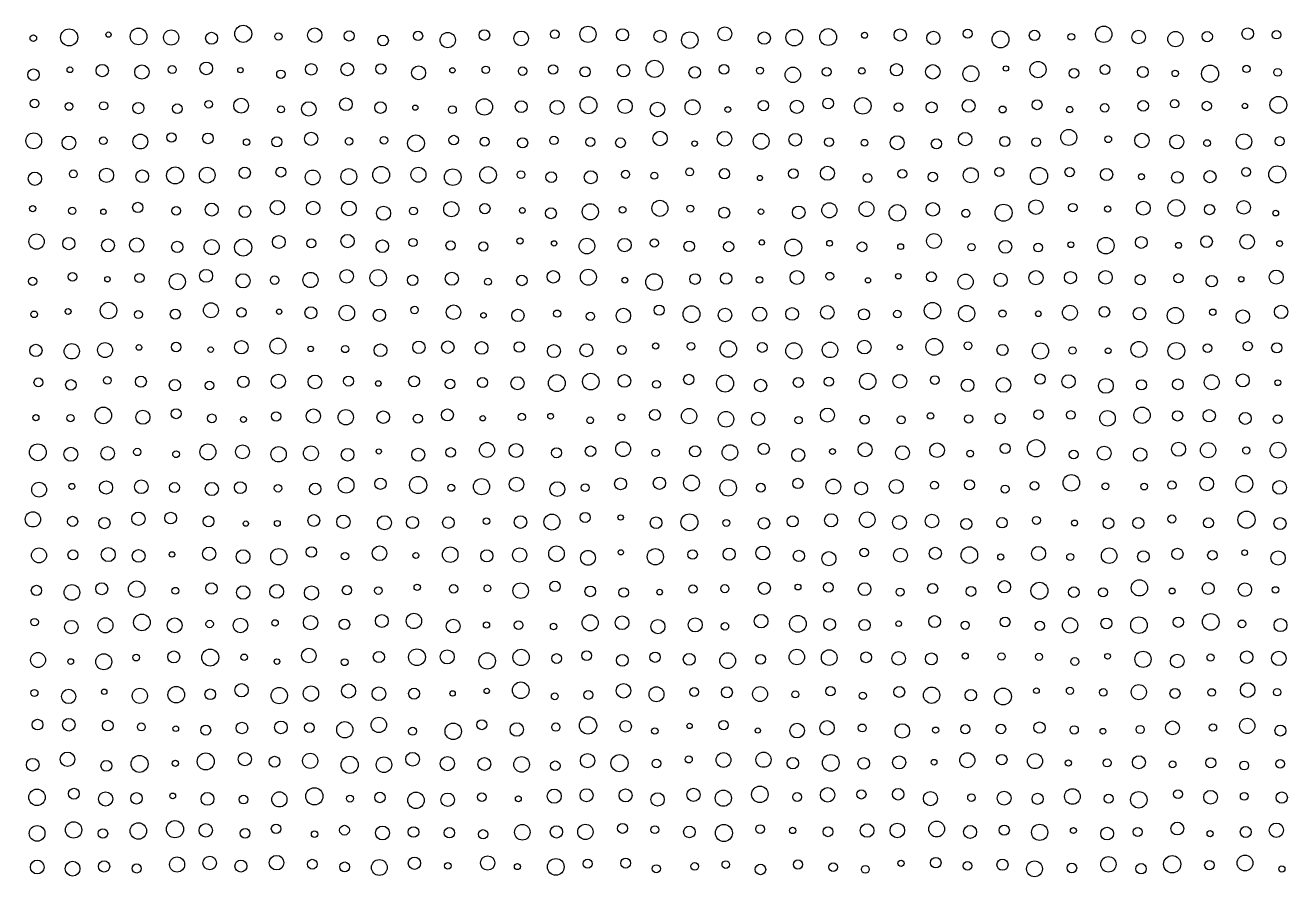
# Model space of a CAD drawing. Extents: x -295 to 305, y -195 to 205.
# Drawn here: x 81.4 to 154.5, y 155.4 to 204.7 of the extents above; entities that cross this region are included whole.
import ezdxf

# ---------------------------------------------------------------- set-up
doc = ezdxf.new("R2010")
doc.units = 0

msp = doc.modelspace()

# ---------------------------------------------------------------- linework, layer by layer
at = {"layer": 'VIA'}
for centre, radius in [((81.8427, 203.9407), 0.1895), ((83.9191, 203.9867), 0.4959), ((86.1986, 204.1486), 0.1521), ((87.9379, 204.0431), 0.4833), ((89.8276, 203.9802), 0.4393), ((92.1725, 203.936), 0.3487), ((94.0018, 204.1943), 0.4948), ((96.0393, 204.0395), 0.2099), ((98.1463, 204.1142), 0.4176), ((100.1387, 204.0689), 0.294), ((102.1006, 203.8059), 0.309), ((104.1323, 204.0738), 0.2657), ((105.8492, 203.8314), 0.4429), ((107.9729, 204.1228), 0.3101), ((110.1038, 203.9295), 0.4254), ((112.0504, 204.1694), 0.2546), ((113.9755, 204.1646), 0.4704), ((115.9756, 204.1369), 0.3482), ((118.1509, 204.0494), 0.3533), ((119.8739, 203.8296), 0.4778), ((121.904, 204.1929), 0.3998), ((124.1848, 203.9424), 0.3575), ((125.9249, 203.9742), 0.479), ((127.8924, 204.0053), 0.4869), ((129.9993, 204.1088), 0.1722), ((132.0652, 204.1262), 0.3544), ((133.985, 203.9564), 0.3839), ((135.9729, 204.1974), 0.2634), ((137.8748, 203.869), 0.4912), ((139.8435, 204.1042), 0.3023), ((141.976, 204.0189), 0.197), ((143.857, 204.1677), 0.4742), ((145.877, 204.0051), 0.3927), ((148.0118, 203.8885), 0.4432), ((149.8539, 204.0296), 0.2973), ((152.1974, 204.1985), 0.3342), ((153.8652, 204.1405), 0.2424), ((117.8333, 202.1669), 0.4959), ((81.8508, 201.8259), 0.3338), ((83.9619, 202.1151), 0.1663), ((85.8375, 202.0617), 0.3544), ((88.1325, 201.9782), 0.4138), ((89.8881, 202.121), 0.2321), ((91.8626, 202.1878), 0.3682), ((93.8418, 202.0876), 0.1549), ((96.1816, 201.8543), 0.2421), ((97.9443, 202.138), 0.3333), ((100.0337, 202.1363), 0.3707), ((101.9767, 202.1618), 0.301), ((104.164, 201.9365), 0.4053), ((106.1199, 202.0791), 0.1525), ((108.0516, 202.1119), 0.2152), ((110.189, 202.0336), 0.2458), ((111.9523, 202.131), 0.271), ((113.8076, 201.9929), 0.2983), ((116.0348, 202.0625), 0.3619), ((120.1631, 201.9617), 0.3356), ((121.8521, 202.1339), 0.2792), ((123.9416, 202.0648), 0.1983), ((125.8416, 201.8183), 0.4482), ((127.8071, 201.9915), 0.2567), ((129.8383, 202.0441), 0.1875), ((131.8516, 202.1154), 0.354), ((133.9543, 201.9936), 0.4178), ((136.1608, 201.8773), 0.4631), ((138.1863, 202.1856), 0.1564), ((140.0465, 202.1256), 0.4715), ((142.1336, 201.9109), 0.28), ((143.9315, 202.123), 0.2866), ((146.1193, 201.9809), 0.3169), ((148.0007, 201.9026), 0.1891), ((150.017, 201.8851), 0.4952), ((152.1286, 202.1613), 0.2113), ((153.9331, 201.9619), 0.2277), ((81.9152, 200.1593), 0.2548), ((93.8812, 200.036), 0.4288), ((99.9504, 200.1131), 0.3682), ((107.9756, 199.9622), 0.4733), ((114.0047, 200.0612), 0.4914), ((116.1225, 199.9963), 0.4201), ((127.8879, 200.1606), 0.3117), ((129.8946, 200.0215), 0.4778), ((153.9713, 200.0809), 0.485), ((83.9072, 199.9891), 0.2256), ((85.91, 200.024), 0.2386), ((87.9259, 199.8942), 0.3269), ((90.1856, 199.8548), 0.2781), ((92.0012, 200.1176), 0.2197), ((96.1865, 199.8152), 0.2018), ((97.8014, 199.8434), 0.4191), ((101.9559, 199.9203), 0.3361), ((103.9716, 199.9169), 0.1519), ((106.1214, 199.8051), 0.2263), ((110.1105, 199.9748), 0.3443), ((112.1884, 199.9327), 0.409), ((118.0025, 199.8151), 0.4206), ((120.0333, 199.9428), 0.4347), ((122.078, 199.8052), 0.1682), ((124.1378, 200.0354), 0.2974), ((126.0727, 199.9671), 0.3807), ((131.9672, 199.9423), 0.2467), ((133.8857, 199.9314), 0.3164), ((136.031, 200.0209), 0.37), ((137.9936, 199.8107), 0.202), ((139.9966, 200.0836), 0.2848), ((141.883, 199.8056), 0.1866), ((143.9098, 199.9044), 0.2482), ((146.1401, 200.0244), 0.3081), ((147.9575, 200.1462), 0.2422), ((149.8242, 200.014), 0.2713), ((152.0332, 200.0189), 0.1541), ((81.8658, 197.9989), 0.4578), ((83.9052, 197.8742), 0.3966), ((85.8921, 198.0029), 0.2221), ((88.0379, 197.9572), 0.4295), ((89.8487, 198.1875), 0.2657), ((91.9589, 198.1385), 0.3106), ((95.9505, 197.9349), 0.2915), ((97.9401, 198.1144), 0.3852), ((102.1518, 198.0283), 0.2186), ((104.0104, 197.8509), 0.4853), ((106.1984, 198.0398), 0.2776), ((112.0019, 198.0209), 0.2433), ((118.1541, 198.1306), 0.4176), ((121.8868, 198.1182), 0.4257), ((124.0093, 197.9721), 0.4579), ((125.983, 198.0583), 0.3663), ((131.8883, 197.8895), 0.4061), ((135.8287, 198.0969), 0.3904), ((138.1213, 197.9541), 0.2947), ((141.8298, 198.1962), 0.4636), ((144.1122, 198.09), 0.1991), ((146.0682, 198.0194), 0.4183), ((148.088, 197.9348), 0.4082), ((151.98, 197.9501), 0.4505), ((154.0497, 197.9725), 0.267), ((94.1979, 197.9226), 0.1878), ((100.1374, 197.9677), 0.2179), ((107.9857, 197.9402), 0.261), ((110.1885, 197.8828), 0.2938), ((114.1095, 197.9257), 0.262), ((115.8591, 197.8826), 0.282), ((120.1508, 197.8385), 0.1607), ((127.9435, 197.9211), 0.2579), ((129.9932, 197.8887), 0.1949), ((134.1602, 197.821), 0.2954), ((139.9458, 197.9259), 0.2533), ((149.8425, 197.8653), 0.1974), ((81.934, 195.803), 0.3861), ((84.1585, 196.0821), 0.2274), ((86.081, 195.9996), 0.4104), ((88.1498, 195.9452), 0.3679), ((90.0569, 195.9947), 0.4916), ((91.9174, 196.0121), 0.4569), ((94.0881, 196.1428), 0.3263), ((96.1839, 196.1872), 0.2855), ((98.024, 195.8779), 0.4294), ((100.1183, 195.9245), 0.4608), ((101.9965, 196.0281), 0.4894), ((104.1535, 196.0373), 0.4337), ((106.1406, 195.8936), 0.4813), ((108.1881, 196.0226), 0.4823), ((110.0911, 196.0366), 0.2248), ((111.8472, 195.8936), 0.3128), ((114.1352, 195.8851), 0.3782), ((116.1552, 196.0568), 0.2329), ((117.8167, 195.9765), 0.2042), ((119.8663, 196.1961), 0.2286), ((121.881, 196.0918), 0.3001), ((125.8762, 196.0985), 0.2773), ((127.8446, 196.1167), 0.4065), ((130.171, 195.8417), 0.2584), ((132.1857, 196.0851), 0.2562), ((133.9528, 195.9055), 0.2752), ((136.1547, 196.005), 0.434), ((137.8002, 196.1967), 0.2617), ((140.1006, 195.9601), 0.4978), ((141.8817, 196.1891), 0.2712), ((144.0214, 196.0497), 0.3539), ((146.0418, 195.9183), 0.1736), ((148.1259, 195.8781), 0.3388), ((150.0102, 195.9196), 0.3513), ((152.1005, 196.1902), 0.2543), ((153.9095, 196.0532), 0.494), ((123.9371, 195.8471), 0.1504), ((139.9288, 194.1598), 0.4201), ((148.0541, 194.1135), 0.4811), ((81.8038, 194.0739), 0.1825), ((84.099, 193.944), 0.2104), ((85.9038, 193.8863), 0.1566), ((87.8907, 194.1402), 0.2971), ((90.1189, 193.9458), 0.2506), ((92.1777, 194.0143), 0.3762), ((94.0975, 193.8983), 0.3389), ((95.9841, 194.1329), 0.4148), ((98.0529, 194.1109), 0.3904), ((100.129, 194.0858), 0.4242), ((102.1339, 193.8022), 0.4081), ((103.862, 193.9337), 0.2298), ((106.0576, 194.0394), 0.4391), ((108.0055, 194.0702), 0.2966), ((110.1721, 193.9666), 0.1657), ((111.8279, 193.8051), 0.3184), ((114.1073, 193.8901), 0.4683), ((115.978, 194), 0.1961), ((118.1401, 194.0885), 0.4638), ((119.9053, 194.0734), 0.1987), ((121.8671, 193.8334), 0.3182), ((123.9952, 193.893), 0.1601), ((126.1848, 193.8494), 0.3688), ((127.9588, 193.9728), 0.437), ((130.112, 194.0484), 0.4326), ((131.8973, 193.8258), 0.4791), ((133.9518, 194.032), 0.3921), ((135.8713, 193.8009), 0.2332), ((138.0516, 193.8348), 0.495), ((142.0644, 194.1303), 0.243), ((144.0855, 194.0483), 0.1852), ((146.1475, 194.0965), 0.4036), ((149.9854, 194.0185), 0.3007), ((151.9626, 194.1449), 0.3955), ((153.8214, 193.8106), 0.1633), ((82.0271, 192.1629), 0.4449), ((83.8993, 192.0444), 0.3557), ((87.8291, 191.9594), 0.4174), ((96.0643, 192.139), 0.3733), ((100.0448, 192.1927), 0.3863), ((110.0423, 192.1917), 0.1799), ((134.0217, 192.1958), 0.4312), ((143.9767, 191.9267), 0.4793), ((146.033, 192.1121), 0.3417), ((149.8105, 192.161), 0.339), ((152.1645, 192.1541), 0.426), ((86.1705, 191.9405), 0.3732), ((90.1804, 191.8539), 0.329), ((92.1725, 191.8449), 0.4365), ((93.9964, 191.8175), 0.4958), ((97.9483, 192.0596), 0.2601), ((102.0624, 191.8961), 0.3655), ((103.8355, 192.1103), 0.2388), ((106.0176, 191.9425), 0.2694), ((107.915, 191.8773), 0.2671), ((112.0123, 192.0579), 0.157), ((113.9128, 191.9006), 0.4511), ((116.0934, 191.9642), 0.3853), ((117.8205, 192.0764), 0.2382), ((119.8397, 191.8873), 0.3052), ((122.1261, 191.8676), 0.2947), ((124.0476, 192.1128), 0.1564), ((125.8695, 191.8219), 0.4879), ((127.9726, 192.0631), 0.1661), ((129.8583, 191.86), 0.2814), ((132.0914, 191.8715), 0.17), ((136.1949, 191.8411), 0.2071), ((138.1523, 191.8603), 0.3731), ((140.0546, 191.8138), 0.2508), ((141.9521, 191.9834), 0.1682), ((148.1911, 191.9444), 0.1709), ((154.0429, 192.0482), 0.165), ((84.1123, 190.1228), 0.2544), ((87.9903, 190.0566), 0.2649), ((90.1804, 189.8405), 0.4681), ((91.853, 190.1797), 0.3751), ((93.9943, 189.892), 0.4108), ((95.8233, 189.9343), 0.2484), ((97.8983, 189.9377), 0.4413), ((99.9978, 190.1532), 0.3905), ((101.8198, 190.0672), 0.4774), ((103.8191, 189.9234), 0.3053), ((106.088, 190.0149), 0.377), ((110.1441, 189.9138), 0.3037), ((111.9669, 190.1206), 0.3625), ((113.9971, 190.1015), 0.4629), ((117.8059, 189.8153), 0.4841), ((120.1804, 189.9947), 0.3086), ((121.9837, 190.029), 0.3336), ((126.0845, 190.0814), 0.4013), ((127.985, 190.1571), 0.2249), ((131.9515, 190.1579), 0.1596), ((133.8693, 190.1178), 0.2903), ((135.8507, 189.8358), 0.4436), ((137.8839, 189.9408), 0.3847), ((139.9286, 190.0719), 0.4098), ((141.9273, 190.0751), 0.3532), ((143.9603, 190.0919), 0.3929), ((145.9651, 189.9553), 0.292), ((148.1792, 190.0357), 0.2708), ((150.1154, 189.8693), 0.3271), ((153.8494, 190.1052), 0.4082), ((81.8041, 189.8611), 0.2342), ((86.1347, 189.9819), 0.1593), ((108.1857, 189.8394), 0.2006), ((116.1093, 189.9299), 0.1693), ((123.9142, 189.9428), 0.188), ((130.1975, 189.9181), 0.1532), ((151.8237, 189.984), 0.1563), ((81.891, 187.9512), 0.1911), ((83.8576, 188.1157), 0.1675), ((86.1984, 188.171), 0.4778), ((87.9284, 187.9372), 0.2324), ((90.0686, 187.9588), 0.2906), ((92.1331, 188.1859), 0.433), ((93.8996, 188.0653), 0.2731), ((96.0832, 188.1018), 0.1545), ((97.923, 188.0395), 0.3449), ((100.0076, 188.026), 0.4496), ((101.8922, 187.9001), 0.356), ((103.9274, 188.1983), 0.2168), ((106.1867, 188.0727), 0.4255), ((107.9216, 187.8939), 0.161), ((109.9189, 187.8848), 0.3581), ((112.1914, 187.9905), 0.2078), ((114.1196, 187.8366), 0.2416), ((116.0262, 187.8804), 0.4198), ((118.0983, 188.1915), 0.2954), ((119.9704, 187.9626), 0.4881), ((121.9145, 187.9117), 0.3881), ((123.9231, 187.9586), 0.4123), ((125.8037, 187.9729), 0.369), ((127.8472, 188.0599), 0.3923), ((129.9609, 187.9433), 0.3204), ((131.8997, 187.9664), 0.2203), ((133.9387, 188.1662), 0.4776), ((135.912, 187.9928), 0.4692), ((137.9904, 187.9931), 0.208), ((140.0667, 187.9817), 0.1622), ((141.8948, 188.0448), 0.4331), ((143.8916, 188.0971), 0.3083), ((145.9236, 187.9927), 0.3627), ((148.0049, 187.8807), 0.4709), ((150.1724, 188.0718), 0.1859), ((151.914, 187.8205), 0.3919), ((154.1288, 188.0915), 0.3872), ((96.0137, 186.109), 0.4631), ((134.0388, 186.0707), 0.4871), ((81.9894, 185.8596), 0.3578), ((84.067, 185.8085), 0.4435), ((85.9989, 185.8819), 0.4334), ((87.9607, 186.0346), 0.1627), ((90.1137, 186.0576), 0.2758), ((92.1176, 185.9035), 0.1608), ((93.8939, 186.0448), 0.3882), ((97.9122, 185.9479), 0.159), ((99.9079, 185.936), 0.2052), ((101.9537, 185.8703), 0.3694), ((104.1778, 186.0385), 0.3588), ((105.8579, 186.0491), 0.3602), ((107.8116, 186.0056), 0.3697), ((109.9947, 186.0572), 0.3035), ((112.0028, 185.8225), 0.3802), ((113.8864, 185.8712), 0.3759), ((115.9384, 185.8911), 0.2583), ((117.9005, 186.1188), 0.1844), ((119.9456, 186.099), 0.2205), ((122.1063, 185.9418), 0.4814), ((124.0702, 186.0309), 0.2823), ((125.901, 185.8338), 0.4704), ((127.9979, 185.8923), 0.4511), ((129.9873, 186.0537), 0.3957), ((132.0471, 186.0462), 0.1509), ((135.9942, 186.1302), 0.2272), ((137.9922, 185.8891), 0.3218), ((140.1912, 185.8278), 0.4673), ((142.0469, 185.8547), 0.2131), ((144.1114, 185.8422), 0.1662), ((145.8947, 185.9208), 0.461), ((148.0612, 185.8294), 0.4882), ((149.8632, 185.9885), 0.2488), ((152.1991, 186.1023), 0.2662), ((153.8786, 186.0099), 0.2984), ((86.1369, 184.1211), 0.2206), ((88.073, 184.052), 0.3207), ((94.0101, 184.041), 0.3314), ((96.0394, 184.0739), 0.4126), ((98.16, 184.0377), 0.3985), ((100.1072, 184.0851), 0.2925), ((103.8979, 184.0675), 0.3123), ((109.8904, 183.958), 0.3802), ((112.17, 183.9667), 0.4908), ((114.1369, 184.0562), 0.4788), ((116.0839, 184.0938), 0.3689), ((119.8157, 184.1783), 0.3008), ((121.9178, 183.9452), 0.4951), ((130.1816, 184.0685), 0.4746), ((132.0439, 184.0733), 0.3997), ((134.0678, 184.1432), 0.2546), ((140.1699, 184.1976), 0.3005), ((141.8178, 184.0655), 0.3899), ((150.1133, 184.0183), 0.4317), ((151.9103, 184.1268), 0.3754), ((82.139, 184.0058), 0.2591), ((84.0189, 183.8635), 0.3068), ((90.0434, 183.8505), 0.3272), ((92.0524, 183.8228), 0.2496), ((101.8249, 183.9476), 0.1616), ((105.9876, 183.9159), 0.2808), ((107.8646, 183.9996), 0.2895), ((117.9459, 183.8941), 0.2243), ((123.9754, 183.829), 0.3591), ((126.1631, 184.0101), 0.2909), ((127.933, 184.049), 0.267), ((135.9676, 183.8394), 0.3663), ((138.0474, 183.8594), 0.4243), ((143.9787, 183.8079), 0.4276), ((146.0433, 183.8712), 0.2934), ((148.1519, 183.8966), 0.3095), ((153.9384, 183.9904), 0.1699), ((81.9887, 181.9672), 0.1779), ((83.995, 181.9414), 0.2064), ((85.8975, 182.0986), 0.4794), ((88.1901, 181.9886), 0.4078), ((90.1145, 182.1977), 0.2892), ((92.1871, 181.9234), 0.2564), ((95.9039, 182.0393), 0.2703), ((98.0644, 182.0625), 0.4088), ((99.9448, 181.9895), 0.4418), ((102.1157, 181.9957), 0.3651), ((104.121, 181.9082), 0.2648), ((105.8333, 182.1267), 0.3451), ((110.1452, 182.0088), 0.2093), ((111.8111, 182.0467), 0.1657), ((115.9154, 181.9889), 0.2006), ((117.8536, 182.1263), 0.3182), ((119.8355, 182.0549), 0.4435), ((121.972, 181.876), 0.4515), ((123.8317, 181.8985), 0.3833), ((127.8476, 182.1168), 0.4066), ((133.8142, 182.065), 0.1892), ((136.0305, 181.8936), 0.2452), ((137.8566, 181.9101), 0.2948), ((140.0786, 182.1453), 0.276), ((141.9546, 182.1227), 0.2494), ((144.0753, 181.9284), 0.451), ((146.0753, 182.1083), 0.4699), ((148.131, 182.0712), 0.299), ((149.9659, 182.081), 0.3566), ((152.0576, 181.9259), 0.3468), ((153.9363, 181.8795), 0.2558), ((94.0135, 181.862), 0.1718), ((107.878, 181.9329), 0.154), ((114.0959, 181.814), 0.1919), ((126.1779, 181.8173), 0.2137), ((129.9986, 181.8536), 0.2641), ((132.1218, 181.8372), 0.2338), ((139.9359, 180.1931), 0.5), ((82.1054, 179.9616), 0.4889), ((84.0142, 179.847), 0.402), ((86.1477, 179.8955), 0.3937), ((87.8632, 179.9806), 0.212), ((90.1092, 179.8461), 0.1934), ((91.9577, 179.9811), 0.4646), ((93.9592, 179.986), 0.4043), ((96.0535, 179.8476), 0.4446), ((97.9253, 179.9014), 0.433), ((100.0453, 179.8178), 0.3671), ((101.8565, 180.0098), 0.1517), ((104.1402, 179.8206), 0.3742), ((106.0226, 179.9525), 0.2797), ((108.1244, 180.098), 0.4354), ((109.8054, 180.0673), 0.3995), ((112.1545, 179.933), 0.2892), ((114.1246, 180.0239), 0.3031), ((116.0124, 180.1465), 0.4291), ((117.8962, 179.9309), 0.2183), ((120.1837, 180.0157), 0.3247), ((122.1985, 179.9505), 0.4506), ((124.1588, 180.1585), 0.3283), ((126.154, 179.8036), 0.3773), ((128.14, 180.0048), 0.1696), ((130.0276, 180.1139), 0.4074), ((132.195, 179.9344), 0.4065), ((134.1963, 180.0836), 0.4243), ((136.116, 179.8844), 0.1934), ((138.1491, 180.1821), 0.2898), ((142.1126, 179.8317), 0.2548), ((143.8767, 179.9126), 0.4027), ((145.9655, 179.832), 0.3882), ((148.1885, 180.141), 0.4102), ((149.9017, 180.0858), 0.4401), ((152.1159, 180.0715), 0.2102), ((153.9519, 180.0841), 0.4554), ((99.9631, 178.0522), 0.4562), ((101.9518, 178.1436), 0.3293), ((104.1333, 178.0638), 0.4977), ((109.8338, 178.1049), 0.4171), ((115.8637, 178.136), 0.3437), ((118.1128, 178.168), 0.3535), ((119.9724, 178.1833), 0.4562), ((141.9768, 178.1943), 0.4807), ((149.8255, 178.1289), 0.3962), ((151.9989, 178.1307), 0.4885), ((82.177, 177.8005), 0.4294), ((84.0755, 177.9868), 0.1744), ((86.0551, 177.9268), 0.383), ((88.0983, 177.9652), 0.3965), ((90.014, 177.9191), 0.2906), ((92.1845, 177.8363), 0.3779), ((93.8295, 177.9172), 0.342), ((96.0173, 177.8785), 0.2161), ((98.1689, 177.8411), 0.3332), ((106.0544, 177.9043), 0.2026), ((107.8077, 177.9713), 0.4668), ((112.1967, 177.8285), 0.4288), ((113.8142, 177.9105), 0.2258), ((122.0985, 177.9055), 0.4795), ((123.9884, 177.9092), 0.2573), ((126.1351, 178.1558), 0.3), ((128.1912, 177.9798), 0.4303), ((129.8001, 177.8741), 0.3745), ((131.8339, 177.9768), 0.4096), ((134.0454, 178.0515), 0.2289), ((136.0731, 178.0754), 0.2899), ((138.1384, 177.83), 0.2332), ((139.8485, 178.0173), 0.2493), ((143.956, 177.9921), 0.1978), ((146.1952, 177.9768), 0.1951), ((147.8047, 178.0602), 0.2396), ((154.0449, 177.9291), 0.3952), ((81.8157, 176.0777), 0.4419), ((87.9294, 176.1125), 0.3853), ((89.8007, 176.1508), 0.3401), ((91.9936, 175.9609), 0.3145), ((98.0894, 176.0095), 0.3421), ((99.8034, 175.9384), 0.3865), ((102.1811, 175.8809), 0.4071), ((110.0642, 175.9217), 0.3645), ((111.8861, 175.9218), 0.4599), ((113.8138, 176.1909), 0.2907), ((115.8684, 176.1872), 0.1555), ((119.8521, 175.908), 0.4888), ((125.8332, 175.9597), 0.3237), ((128.0596, 176.0241), 0.38), ((130.1541, 176.0564), 0.4535), ((132.0173, 175.8954), 0.4024), ((133.9057, 175.9804), 0.393), ((147.8074, 176.0974), 0.2333), ((152.1264, 176.0583), 0.4976), ((84.1199, 175.9606), 0.294), ((85.9591, 175.8629), 0.3279), ((94.1562, 175.8341), 0.1532), ((95.9754, 175.8435), 0.1707), ((103.8092, 175.8907), 0.3495), ((105.8866, 175.8903), 0.3343), ((108.0939, 175.9715), 0.1888), ((117.9196, 175.8813), 0.3382), ((121.9926, 175.8702), 0.2051), ((124.1707, 175.846), 0.3306), ((135.8954, 175.8115), 0.3216), ((137.9618, 175.8859), 0.2997), ((139.953, 176.0159), 0.2302), ((142.1671, 175.8664), 0.1706), ((144.1284, 175.8526), 0.3155), ((145.8595, 175.8643), 0.3188), ((149.9196, 175.8695), 0.2914), ((154.0688, 175.8327), 0.3505), ((82.1704, 173.9942), 0.4339), ((84.1373, 174.0209), 0.2889), ((86.1856, 174.0411), 0.4061), ((87.9443, 173.9616), 0.3711), ((89.8761, 174.044), 0.1575), ((92.0299, 174.0857), 0.3839), ((93.9931, 173.9179), 0.401), ((96.064, 173.914), 0.4706), ((97.9523, 174.1888), 0.3026), ((99.8986, 173.9487), 0.2131), ((101.8988, 174.114), 0.424), ((104.0033, 173.9865), 0.1735), ((105.9957, 174.033), 0.4489), ((108.115, 173.967), 0.3483), ((110.0167, 174.0157), 0.4155), ((112.1506, 174.0872), 0.4526), ((113.9772, 173.8502), 0.4297), ((115.877, 174.17), 0.1519), ((117.8769, 173.9131), 0.471), ((120.0355, 174.0441), 0.2755), ((122.1542, 174.0595), 0.3533), ((124.1043, 174.1295), 0.4032), ((126.1924, 173.9638), 0.3233), ((127.9299, 173.8019), 0.4093), ((129.9756, 174.1627), 0.248), ((132.0817, 174.0053), 0.4051), ((134.0957, 174.1107), 0.3519), ((136.07, 174.0079), 0.481), ((140.0795, 174.1053), 0.4078), ((141.9131, 173.9021), 0.2031), ((144.1694, 173.9738), 0.4503), ((146.15, 173.9265), 0.3347), ((148.1239, 174.0771), 0.3241), ((150.1495, 173.9989), 0.2745), ((152.0196, 174.1494), 0.1671), ((153.9596, 173.8427), 0.4146), ((137.8901, 173.8976), 0.1748), ((82.0193, 171.9615), 0.2969), ((84.078, 171.845), 0.4555), ((85.8056, 172.0568), 0.3449), ((87.8266, 172.0345), 0.4765), ((90.0702, 171.942), 0.1999), ((92.1614, 172.0768), 0.3279), ((94.002, 171.8438), 0.3911), ((95.9422, 171.9083), 0.402), ((97.9587, 171.818), 0.4118), ((100.0118, 171.9755), 0.2681), ((101.8296, 171.9503), 0.2169), ((104.0835, 172.1385), 0.1842), ((106.1904, 172.0549), 0.2448), ((108.1455, 172.0844), 0.1935), ((110.0757, 171.9479), 0.4501), ((112.064, 172.193), 0.3018), ((114.1082, 171.9082), 0.3101), ((116.0415, 171.8429), 0.2783), ((118.1274, 171.8656), 0.1618), ((120.051, 172.0447), 0.2412), ((121.9081, 172.0688), 0.2357), ((124.1915, 172.0875), 0.3519), ((126.1425, 172.1588), 0.1679), ((127.907, 172.1472), 0.2808), ((130.0001, 172.0364), 0.3699), ((132.0565, 171.8677), 0.2315), ((133.9442, 172.0768), 0.2912), ((136.1625, 171.9035), 0.2851), ((138.0996, 172.1722), 0.3579), ((140.13, 171.9422), 0.4913), ((142.1245, 171.8632), 0.3089), ((143.8138, 171.8538), 0.2547), ((145.9245, 172.1123), 0.4716), ((147.8173, 171.9309), 0.1702), ((149.9096, 172.0791), 0.3501), ((152.0341, 172.0088), 0.3901), ((153.8041, 171.9913), 0.1891), ((88.1327, 170.1137), 0.4812), ((97.9036, 170.0979), 0.4161), ((102.032, 170.1933), 0.3735), ((103.8939, 170.1945), 0.4441), ((114.1018, 170.0861), 0.4641), ((115.9466, 170.0954), 0.3985), ((124.0051, 170.1848), 0.3928), ((126.1388, 170.0307), 0.485), ((134.0592, 170.1598), 0.3457), ((138.1399, 170.1358), 0.2878), ((145.8968, 169.9515), 0.4813), ((148.177, 170.1234), 0.2992), ((150.0518, 170.1425), 0.4828), ((81.9171, 170.1279), 0.2166), ((84.0431, 169.842), 0.388), ((86.0206, 169.9407), 0.4352), ((90.0305, 169.941), 0.4269), ((92.0581, 170.0182), 0.2158), ((93.8412, 169.9338), 0.423), ((95.8446, 170.08), 0.1873), ((99.8667, 169.9992), 0.3027), ((106.1664, 169.8985), 0.3977), ((108.0957, 169.9625), 0.1805), ((109.9555, 169.9493), 0.2532), ((111.9858, 169.868), 0.1896), ((118.0295, 169.8663), 0.4073), ((120.1886, 169.9698), 0.4093), ((121.9087, 169.8825), 0.2165), ((127.9763, 169.9924), 0.3416), ((129.9977, 169.9591), 0.3253), ((131.9753, 170.0357), 0.1632), ((135.8255, 169.9467), 0.2373), ((140.1549, 169.912), 0.2643), ((141.9055, 169.937), 0.4404), ((144.0102, 170.0513), 0.3146), ((151.8625, 170.0276), 0.2213), ((154.0957, 169.9524), 0.3762), ((82.1134, 167.9347), 0.4346), ((85.9236, 167.8328), 0.4615), ((87.801, 168.0745), 0.1976), ((89.9783, 168.1126), 0.3465), ((92.0913, 168.0748), 0.4917), ((94.0615, 168.0912), 0.1892), ((97.804, 168.1923), 0.4234), ((101.8629, 168.1087), 0.3249), ((104.0676, 168.0935), 0.4869), ((105.8205, 168.1144), 0.4069), ((108.1373, 167.8814), 0.4762), ((110.1011, 168.0822), 0.4728), ((112.1598, 168.0196), 0.2816), ((113.8976, 168.1874), 0.2782), ((115.9638, 167.9153), 0.3394), ((117.8603, 168.0961), 0.2988), ((119.8422, 167.9737), 0.3448), ((122.0686, 167.8987), 0.4586), ((123.9812, 167.9752), 0.2823), ((126.0744, 168.1041), 0.4489), ((127.9511, 168.0724), 0.4559), ((130.085, 168.0893), 0.3116), ((131.972, 168.0286), 0.3921), ((133.8679, 167.9995), 0.3457), ((135.8312, 168.167), 0.177), ((137.9357, 168.1388), 0.2158), ((140.1045, 168.1135), 0.208), ((144.0772, 168.1489), 0.1647), ((146.1313, 167.9736), 0.4692), ((148.1153, 167.8751), 0.3963), ((150.0461, 168.0761), 0.2067), ((152.14, 168.0963), 0.3616), ((154.0017, 168.028), 0.4175), ((84.009, 167.8434), 0.1646), ((95.9553, 167.8431), 0.1618), ((99.8778, 167.8053), 0.1989), ((142.1796, 167.8451), 0.2286), ((81.9064, 166.0258), 0.2028), ((83.891, 165.8219), 0.414), ((85.9479, 166.0938), 0.158), ((88.0126, 165.8592), 0.4416), ((90.1204, 165.9262), 0.481), ((92.0934, 165.9491), 0.3095), ((93.9048, 166.183), 0.3855), ((96.087, 165.8701), 0.4737), ((97.9272, 165.9916), 0.443), ((100.1089, 166.1407), 0.4072), ((101.8644, 165.981), 0.4002), ((103.9028, 165.9866), 0.317), ((106.1325, 165.9976), 0.1577), ((108.1089, 166.1422), 0.1538), ((110.0801, 166.1796), 0.4836), ((113.994, 165.9136), 0.2576), ((116.0339, 166.1552), 0.4221), ((117.9444, 165.9519), 0.4314), ((120.1263, 166.0835), 0.2571), ((122.0218, 166.0649), 0.3199), ((123.9428, 165.9637), 0.434), ((125.9853, 165.9439), 0.1987), ((128.0246, 166.1232), 0.272), ((129.8966, 165.8652), 0.2073), ((132.0077, 166.0864), 0.3146), ((133.8812, 165.8961), 0.4736), ((136.1567, 165.897), 0.3286), ((138.0212, 165.8199), 0.4849), ((139.9592, 166.1576), 0.1637), ((141.8979, 166.1509), 0.2074), ((143.8259, 166.0599), 0.2178), ((145.8857, 166.0705), 0.4376), ((147.9846, 165.9981), 0.2914), ((150.1113, 166.0554), 0.2185), ((152.194, 166.1956), 0.4243), ((153.9027, 166.0677), 0.2132), ((112.0513, 165.8312), 0.1954), ((101.8593, 164.1761), 0.4451), ((113.9793, 164.1456), 0.4998), ((82.0873, 164.1928), 0.3108), ((83.901, 164.1844), 0.3639), ((86.1522, 164.1343), 0.3111), ((88.0989, 164.061), 0.23), ((90.0962, 163.9561), 0.1639), ((91.8313, 163.8737), 0.2857), ((93.9281, 163.9949), 0.3324), ((96.1843, 164.0297), 0.3702), ((97.8397, 164.0195), 0.2813), ((99.8868, 163.894), 0.4708), ((103.8131, 163.8112), 0.2305), ((106.1695, 163.8024), 0.4777), ((107.8231, 164.1862), 0.2861), ((109.8475, 163.9083), 0.3898), ((112.1149, 164.0477), 0.2387), ((116.1568, 164.0956), 0.3319), ((117.8488, 163.8244), 0.1858), ((119.8634, 164.1175), 0.1535), ((121.8289, 164.164), 0.2689), ((123.8161, 163.8489), 0.1514), ((126.0909, 163.8478), 0.4259), ((127.8262, 164.0053), 0.4211), ((129.8674, 163.9975), 0.2296), ((132.187, 163.8265), 0.4207), ((134.1124, 163.8733), 0.1797), ((135.8385, 163.9239), 0.2687), ((137.8992, 163.9416), 0.2766), ((140.1364, 164.0167), 0.3284), ((142.1435, 163.8883), 0.2398), ((143.8079, 163.8086), 0.1627), ((145.9642, 163.9075), 0.2371), ((147.843, 164.0019), 0.4007), ((150.1831, 164.0251), 0.2122), ((152.1699, 164.1189), 0.4427), ((154.0928, 163.8493), 0.3184), ((83.8191, 162.1844), 0.4189), ((87.9967, 161.9195), 0.4912), ((91.8277, 162.063), 0.4929), ((94.0919, 162.1922), 0.3832), ((97.8791, 162.0958), 0.4371), ((103.8119, 162.1838), 0.3971), ((113.9483, 162.1081), 0.4155), ((115.8023, 161.96), 0.4946), ((119.8131, 162.1752), 0.2046), ((121.8263, 162.1401), 0.4291), ((124.1461, 162.1595), 0.4383), ((128.0417, 161.9762), 0.4848), ((132.0051, 162.004), 0.3789), ((135.9504, 162.1289), 0.4367), ((137.9492, 162.1656), 0.3023), ((139.8751, 162.0812), 0.4374), ((145.8931, 162.0112), 0.3778), ((81.8066, 161.8721), 0.3666), ((86.073, 161.8051), 0.3162), ((90.0718, 161.9482), 0.1785), ((95.815, 162.0444), 0.3152), ((100.1714, 161.8648), 0.4975), ((102.156, 161.8684), 0.4491), ((105.8288, 161.9351), 0.4116), ((107.9734, 161.9109), 0.3708), ((110.1307, 161.8874), 0.4532), ((112.0826, 161.8124), 0.2745), ((117.9382, 161.9397), 0.251), ((125.8439, 161.9617), 0.3301), ((129.9508, 161.9487), 0.3355), ((134.0271, 162.0142), 0.165), ((141.8061, 161.9728), 0.179), ((144.0519, 161.9776), 0.2348), ((147.8446, 161.8917), 0.1966), ((150.0602, 161.983), 0.2905), ((151.9911, 161.8252), 0.2595), ((154.077, 161.9191), 0.2512), ((82.0517, 159.9846), 0.4777), ((84.1932, 160.1896), 0.3136), ((86.0313, 159.8877), 0.4094), ((87.8219, 159.9252), 0.3321), ((89.916, 160.064), 0.1687), ((91.9315, 159.8926), 0.3703), ((96.097, 159.862), 0.4395), ((98.1251, 160.0435), 0.4972), ((101.9213, 159.9748), 0.3022), ((104.0103, 159.8107), 0.4775), ((105.8496, 159.8415), 0.3911), ((107.819, 159.9976), 0.2491), ((112.019, 160.0485), 0.4104), ((113.894, 160.104), 0.3775), ((116.1529, 160.0974), 0.3772), ((118.0106, 159.86), 0.3853), ((120.0886, 160.1242), 0.3821), ((121.8171, 159.9314), 0.4706), ((123.9341, 160.1535), 0.478), ((126.0917, 160.0002), 0.2562), ((127.8607, 160.1261), 0.4189), ((129.8126, 160.1546), 0.2703), ((131.9451, 160.1607), 0.3339), ((133.8137, 159.9067), 0.4081), ((136.1897, 159.9675), 0.2175), ((138.0831, 159.9326), 0.4001), ((140.0219, 159.8928), 0.3217), ((142.0428, 160.0297), 0.4522), ((145.8851, 159.8407), 0.4777), ((148.1582, 160.1675), 0.256), ((150.0464, 159.9908), 0.3962), ((151.9942, 160.0432), 0.2241), ((154.1699, 159.9677), 0.3231), ((94.0209, 159.8484), 0.2508), ((100.1869, 159.9078), 0.2045), ((109.942, 159.8986), 0.1703), ((144.1426, 159.903), 0.2562), ((82.0636, 157.8947), 0.4536), ((84.1735, 158.0966), 0.4731), ((85.8714, 157.8881), 0.2785), ((87.927, 158.0338), 0.4793), ((90.046, 158.1349), 0.4968), ((91.832, 158.0704), 0.3875), ((94.1119, 157.8982), 0.2825), ((95.9016, 158.1591), 0.273), ((98.1354, 157.8495), 0.1859), ((99.8697, 158.0788), 0.2836), ((102.0718, 157.9173), 0.4033), ((103.8679, 157.9735), 0.3068), ((105.9469, 157.9331), 0.301), ((107.9012, 157.84), 0.27), ((110.1719, 157.9605), 0.4525), ((112.1465, 157.9806), 0.3571), ((113.8263, 157.9808), 0.445), ((115.9794, 158.1856), 0.2885), ((117.8517, 158.1089), 0.227), ((119.8494, 157.9776), 0.3344), ((121.8477, 157.9165), 0.4937), ((123.9432, 158.1437), 0.2531), ((125.8298, 158.0641), 0.1841), ((127.8817, 157.9861), 0.2844), ((130.1471, 158.0603), 0.3936), ((131.897, 158.0643), 0.423), ((134.1779, 158.1451), 0.4588), ((136.1141, 157.9792), 0.3751), ((138.0944, 158.0779), 0.2925), ((140.1448, 157.9568), 0.4704), ((142.0955, 158.0605), 0.1736), ((144.053, 157.8845), 0.3695), ((145.8294, 157.9758), 0.2607), ((148.1171, 158.1754), 0.3697), ((150.0182, 157.8756), 0.1798), ((152.0833, 157.9757), 0.3175), ((153.8536, 158.0784), 0.4127), ((90.17, 156.0926), 0.4356), ((92.0614, 156.1789), 0.3907), ((95.935, 156.1972), 0.4224), ((108.1628, 156.1808), 0.4161), ((144.127, 156.103), 0.4455), ((147.8208, 156.1081), 0.4998), ((152.0399, 156.1823), 0.4562), ((82.0699, 155.946), 0.4001), ((84.1156, 155.8504), 0.4271), ((85.9392, 155.986), 0.3281), ((87.8287, 155.8634), 0.2635), ((93.8655, 155.9991), 0.3447), ((98.0048, 156.1095), 0.2824), ((99.882, 155.953), 0.2852), ((101.8897, 155.9202), 0.4561), ((103.921, 156.1645), 0.3541), ((105.8578, 156.014), 0.1902), ((109.8876, 155.9731), 0.1774), ((112.1084, 155.9554), 0.4843), ((113.9546, 156.1403), 0.2628), ((116.1559, 156.1707), 0.2869), ((117.9345, 155.8478), 0.2325), ((120.1593, 155.9797), 0.22), ((121.9611, 156.0894), 0.2199), ((123.9664, 155.8067), 0.3046), ((126.142, 156.0922), 0.2633), ((128.1804, 155.9322), 0.2501), ((130.0436, 155.8114), 0.2246), ((132.1113, 156.1598), 0.1768), ((134.1256, 156.1969), 0.305), ((135.9584, 156.0132), 0.2463), ((137.989, 156.0775), 0.3203), ((139.8416, 155.8425), 0.4585), ((142.0086, 155.8907), 0.2803), ((146.0161, 155.8487), 0.2992), ((149.9749, 156.0552), 0.2725), ((154.1749, 155.8301), 0.1794)]:
    msp.add_circle(centre, radius, dxfattribs=at)

doc.saveas('drawing.dxf')
